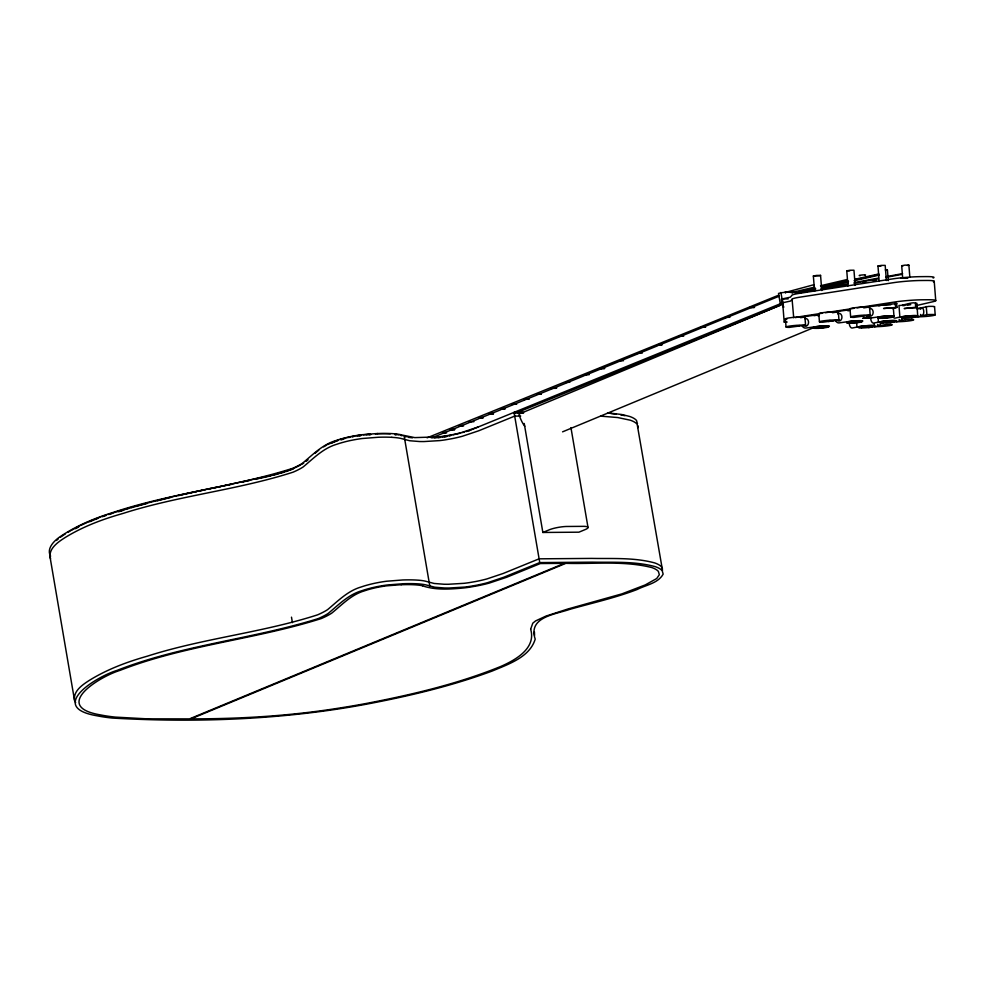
<?xml version="1.0" encoding="UTF-8"?>
<svg xmlns="http://www.w3.org/2000/svg" width="985" height="985" viewBox="0 0 985 985"><rect width="100%" height="100%" fill="white"/><g stroke="black" fill="none" stroke-linecap="round" stroke-linejoin="round"><path stroke-width="1.48" d="M785.636 292.951L785.07 292.052M50.555 558.729C47.6 549.199 57.906 542.144 64.801 537.748C82.765 526.606 102.723 519.169 122.99 513.444C178.704 495.59 237.607 490.037 293.185 472.135A83.245 16.031 -9.7 0 0 303.183 466.939C313.599 458.296 323.425 448.064 336.895 444.223A31.594 6.082 -9.7 0 1 341.512 442.757L344.935 441.822A29.365 5.651 -9.7 0 1 348.604 440.935A29.969 5.775 -9.7 0 1 356.348 439.409A28.848 5.553 -9.7 0 1 362.172 438.522L378.326 437.254A73.222 14.098 -9.7 0 1 391.821 437.315M534.559 635.399L534.424 631.853M468.207 431.061L780.292 303.774L778.532 293.444C781.844 292.25 790.869 291.659 792.482 292.927M892.903 316.444A5.479 2.721 88.3 0 0 895.008 318.155L899.871 317.035L898.96 305.461C903.59 305.941 915.878 300.006 916.592 304.5M917.712 315.853L916.863 303.232M814.57 291.154L813.364 276.022L816.59 275.418L820.567 275.394L821.761 290.526M820.567 275.394L819.779 275.677M847.962 285.97L846.768 270.838L849.993 270.247L853.958 270.21L855.165 285.342M879.174 281.131L877.98 265.999L881.206 265.408L885.183 265.371L886.377 280.503M888.273 280.651L887.436 270.05L885.306 269.964M902.642 277.844L901.694 265.741L904.919 265.137L908.884 265.113L909.845 277.216M908.859 265.199L907.407 265.507M56.514 540.433L58.3 538.844M314.892 453.383L318.82 450.145M306.089 461.411L308.096 459.773M60.38 537.219L65.33 533.895M323.634 446.833L326.527 445.146M805.828 291.646C804.203 292.754 812.945 289.147 814.89 289.947M791.841 292.373L799.475 292.841M68.137 532.208L70.132 531.063M71.129 530.496L74.257 528.785M799.327 292.902L815.642 289.27M896.769 303.515L865.532 307.086M75.353 528.206L79.822 525.904M75.389 528.711L78.64 527M327.611 444.58L337.129 440.517A30.313 5.836 -9.7 0 1 338.532 440.036M814.078 315.692L818.917 314.831M80.967 525.325L88.404 521.853M89.77 521.262L100.482 517.051M89.438 521.828L93.501 520.105M331.945 442.942L333.115 442.45M780.292 303.774L782.669 302.789M514.305 413.725L782.903 304.156M780.896 292.459L783.518 307.271M562.583 431.836L814.521 327.303M542.858 532.466L549.975 529.511A13.101 2.524 -9.7 0 1 566.116 526.482L584.142 526.347A13.101 2.524 -9.7 0 1 586.026 529.228L578.909 532.183L542.858 532.466L524.229 423.488M446.02 432.501L442.967 432.526L442.13 433.671L432.723 437.5M442.967 432.526L443.09 433.277L450.44 430.273L451.278 429.128L454.319 429.103M451.278 429.128L451.413 429.879L459.182 426.714L460.02 425.569L463.036 425.545M473.933 421.691L469.426 421.728L468.589 422.873L460.143 426.32L460.02 425.569M469.426 421.728L469.55 422.479L478.747 418.723L479.584 417.578L482.65 417.554M479.584 417.578L479.72 418.329L489.114 414.5L489.951 413.355L493.005 413.331M489.951 413.355L490.087 414.106L500.799 409.735L501.636 408.59L504.652 408.566M501.636 408.59L501.759 409.341L512.298 405.044L513.136 403.899L516.14 403.875M529.351 399.122L524.759 399.159L523.921 400.304L513.271 404.65L513.136 403.899M524.759 399.159L524.882 399.91L536.936 394.997L537.773 393.852L540.814 393.828M537.773 393.852L537.909 394.603L551.391 389.1L552.228 387.955L556.747 387.918M552.228 387.955L552.351 388.706L566.166 383.079L567.003 381.934L570.081 381.909M589.19 374.694L584.647 374.731L583.809 375.876L567.138 382.685L567.003 381.934M584.647 374.731L584.77 375.482L600.419 369.104L601.256 367.959L604.248 367.934M623.468 360.732L618.888 360.769L618.051 361.914L601.379 368.71L601.256 367.959M642.343 353.012L637.824 353.049L636.987 354.194L619.011 361.52L618.888 360.769M637.824 353.049L637.948 353.8L657.574 345.797L658.411 344.639L661.477 344.615M683.701 336.144L679.17 336.18L678.333 337.326L658.546 345.39L658.411 344.639M679.17 336.18L679.305 336.932L701.148 328.017L701.985 326.872L705.051 326.848M729.922 317.281L725.403 317.318L724.566 318.463L702.108 327.623L701.985 326.872M725.403 317.318L725.539 318.069L750.127 308.046L750.964 306.901L754.017 306.877M750.964 306.901L751.099 307.652L779.012 296.263M539.743 562.583L503.84 577.222L487.575 582.677A32.961 6.341 -9.7 0 1 482.207 584.019A33.822 6.513 -9.7 0 1 476.432 585.25L470.51 586.284A28.959 5.578 -9.7 0 1 464.711 587.072L449.086 588.02A70.157 13.507 -9.7 0 1 444.567 587.996L434.779 587.22L425.754 584.856A61.329 11.808 -9.7 0 0 418.132 583.871A72.533 13.962 -9.7 0 0 403.345 583.723L387.204 584.991A28.848 5.553 -9.7 0 0 381.38 585.866A29.969 5.775 -9.7 0 0 373.647 587.405A29.365 5.651 -9.7 0 0 369.978 588.291L366.543 589.227A31.594 6.082 -9.7 0 0 361.938 590.692C348.456 594.534 338.643 604.753 328.214 613.409A83.245 16.031 -9.7 0 1 318.217 618.605C252.222 639.203 181.954 644.953 117.203 670.329C95.693 676.867 46.701 707.427 97.429 715.873A204.695 39.412 -9.7 0 0 112.204 718.053C187.839 722.411 264.177 720.294 339.135 708.855A175.749 33.835 -9.7 0 0 366.198 704.238C408.984 696.112 451.561 686.114 492.451 670.945C508.211 664.259 529.745 657.266 535.2 639.154C527.825 617.029 554.814 614.554 569.822 609.346C592.33 602.98 615.268 597.895 637.147 589.498C645.852 584.979 658.066 583.379 663.164 574.132L662.203 570.721A120.502 23.197 -9.7 0 0 655.308 566.67C634.832 561.105 613.298 562.546 592.293 562.164L539.743 562.583L514.059 412.358L523.072 412.284M289.098 470.177L293.567 468.367A84.538 16.277 -9.7 0 0 300.868 464.809M290.021 470.19L293.444 468.811M427.084 437.833L778.716 295.168M334.284 441.969L335.491 441.489M94.597 519.661L97.884 518.369M478.168 426.998L461.891 432.452A32.961 6.341 -9.7 0 1 458.37 433.363A33.822 6.513 -9.7 0 1 450.748 435.025L444.826 436.06A28.959 5.578 -9.7 0 1 439.039 436.848L414.784 437.611L400.07 434.631M887.411 270.136L886.648 270.346M336.722 441.021L338.003 440.554M101.664 516.608L106.651 514.884M102.551 516.645L106.257 515.364M287.829 470.608L272.143 475.226M286.118 471.544L288.728 470.645M469.082 430.593L470.596 430.088M107.968 514.453L128.85 508.125M108.793 514.515L112.684 513.247M465.905 431.602L467.518 431.098M118.114 511.56L122.325 510.304M118.853 511.646L123.039 510.402M280.454 473.292L284.813 472M123.741 509.885L129.515 508.235M462.507 432.575L464.243 432.083M130.34 507.706L146.839 503.2M130.98 507.817L133.935 506.992M135.413 506.585L140.19 505.268M785.402 292.422L813.905 284.714M141.384 504.948L147.418 503.323M344.836 438.202L341.549 439.101A30.313 5.836 -9.7 0 0 339.997 439.569M343.777 438.768L345.378 438.35M148.07 502.879L170.503 497.228M272.648 475.373L278.989 473.723M157.206 500.786L159.668 500.158M160.912 499.838L170.947 497.388M825.824 327.192L827.856 326.712A8.459 0.726 -4.5 0 0 827.474 325.85A8.459 0.726 -4.5 0 0 817.464 326.441L805.619 328.079A5.479 4.125 -88.8 0 1 802.11 325.776M270.813 475.546L224.654 485.531M271.294 475.706L260.323 478.23M792.272 292.373L814.558 287.152M820.505 285.761L847.248 279.506M916.653 305.51L932.98 301.718A21.744 1.871 -4.5 0 0 927.759 299.748L922.526 299.785A21.744 1.871 -4.5 0 0 894.565 302.026L857.036 307.837M934.309 306.926A9.776 0.85 -4.5 0 0 928.547 306.409L916.764 308.687L919.042 308.613A9.776 0.85 -4.5 0 0 921.455 308.539M874.495 326.724L886.291 324.447A9.776 0.85 -4.5 0 1 891.056 325.272A9.776 0.85 -4.5 0 1 876.773 326.663L874.495 326.724L874.286 324.016M926.91 314.634L917.404 316.85L919.682 316.776A9.776 0.85 -4.5 0 0 933.952 315.385A9.776 0.85 -4.5 0 0 929.187 314.56L926.91 314.634L926.269 306.47M171.772 496.92L183.419 494.248M868.191 327.377A5.479 2.721 88.3 0 0 868.955 327.549L874.606 325.949A8.459 0.726 -4.5 0 0 870.309 325.481A8.459 0.726 -4.5 0 0 860.188 326.429L852.111 328.042A5.479 2.721 88.3 0 1 849.242 323.609M890.034 322.575A5.479 2.721 88.3 0 0 890.415 322.6L896.054 321.012A8.459 0.726 -4.5 0 0 891.757 320.531A8.459 0.726 -4.5 0 0 881.637 321.479L873.56 323.105A5.479 2.721 88.3 0 1 870.691 318.66M178.605 495.603L183.789 494.433M800.436 291.4L815.235 288.1M821.158 286.783L847.777 280.86M855.177 279.211L878.854 273.941M798.663 292.323L815.605 288.642M821.588 287.312L848.528 281.316M856.002 279.654L876.958 274.987M821.552 287.952L848.171 282.03M854.081 280.713L879.223 275.111M865.187 275.283C867.797 274.224 855.817 275.406 860.102 275.738M184.724 493.953L211.246 488.289M186.399 493.842L196.901 491.564M256.162 479.141L258.944 478.538M246.521 481.222L249.254 480.631M199.549 490.998L204.855 489.877M242.445 482.084L245.154 481.505M208.857 489.04L211.516 488.486M212.588 488.018L231.647 484.337M214.188 487.944L216.872 487.39M218.202 487.107L220.886 486.553M862.614 282.732L865.618 282.153M873.166 280.725L876.17 280.146M786.079 321.713L784.195 322.07L782.361 298.935L788.135 298.886M448.889 435.629L450.933 435.247M449 435.863L451.118 435.469M820.948 288.827L848.159 283.754M854.204 282.621L878.386 278.115M885.946 276.711L902.58 273.608M812.009 291.141L815.014 290.575M822.524 289.184L825.529 288.617M828.533 288.063L846.571 284.702M854.081 283.298L878.115 278.817M885.626 277.413L902.149 274.335M828.496 321.541L833.556 320.667M849.513 309.992L847.469 310.509L848.959 310.78M446.833 435.986L444.777 436.318A30.227 5.824 -9.7 0 1 440.714 436.897M446.858 436.232L444.727 436.589A31.508 6.07 -9.7 0 1 442.597 436.897M444.666 436.848L446.882 436.49M822.524 313.181L801.507 316.431A23.295 2.007 -4.5 0 0 795.437 317.638M825.529 312.713L854.044 308.305M834.307 311.925L849.944 309.696M800.559 317.699L804.917 317.022L805.57 325.173L789.293 327.389A9.776 0.85 -4.5 0 1 789.354 326.121A9.776 0.85 -4.5 0 1 803.846 325.136L805.57 325.173M832.497 312.738L838.321 311.839L838.961 320.002L822.697 322.218A9.776 0.85 -4.5 0 1 822.758 320.938A9.776 0.85 -4.5 0 1 837.238 319.965L838.961 320.002M863.722 307.899L869.533 307L870.186 315.163L853.909 317.379A9.776 0.85 -4.5 0 1 853.97 316.099A9.776 0.85 -4.5 0 1 868.45 315.126L870.186 315.163M824.334 327.426L818.375 328.337A5.479 4.125 -88.8 0 1 816.146 327.599M899.871 317.035L903.097 316.542A8.459 0.726 -4.5 0 1 913.218 315.594A8.459 0.726 -4.5 0 1 917.515 316.062L911.864 317.662A5.479 2.721 88.3 0 1 911.482 317.638M882.043 304.968L878.792 305.806M818.806 315.126L817.205 315.459L819.175 315.569M862.614 318.278L869.336 317.392M819.089 275.788L813.364 276.022M363.133 434.828L370.237 434.163M438.731 437.143L431.171 437.82M438.423 437.438L434.41 437.845M818.658 314.646L800.916 317.108L803.748 317.158M907.431 277.881L904.784 278.078L907.85 278.102M907.394 304.821L910.743 304.648M366.297 434.754L369.695 434.483M883.533 304.808L890.736 304.796M895.784 307.48L883.57 308.49A8.459 0.726 -4.5 0 1 892.878 308.736L897.163 307.32L895.796 307.369M909.918 304.353L902.383 305.449L904.193 305.682M895.661 303.503C896.953 305.276 893.395 299.305 895.907 307.295M917.17 307.086L904.181 308.576A8.459 0.726 -4.5 0 1 917.109 308.145M369.141 434.804L370.766 434.693M881.009 266.036L877.98 265.999M849.796 270.875L846.768 270.838M377.686 433.498L361.532 434.767A28.848 5.553 -9.7 0 0 355.696 435.653A29.969 5.775 -9.7 0 0 347.964 437.18A29.365 5.651 -9.7 0 0 344.294 438.066L340.859 439.002A31.594 6.082 -9.7 0 0 336.254 440.467C322.785 444.309 312.959 454.541 302.543 463.184A83.245 16.031 -9.7 0 1 292.545 468.38C233.186 487.206 170.306 493.091 111.133 513.099C92.861 518.836 75.008 526.47 59.174 537.342C53.609 541.331 46.295 548.953 50.617 556.217M375.334 433.88L376.972 433.819A71.917 13.852 -9.7 0 1 390.232 433.892M401.24 584.696L386.563 585.841A24.994 4.814 -9.7 0 0 381.515 586.604A26.078 5.024 -9.7 0 0 376.43 587.577A25.499 4.913 -9.7 0 0 371.604 588.71L368.599 589.523A27.74 5.344 -9.7 0 0 364.561 590.815C351.411 594.571 342.004 604.778 331.773 613.113A87.148 16.782 -9.7 0 1 321.295 618.555C255.361 639.524 184.983 644.978 120.182 670.317C99.103 676.707 51.097 706.688 100.79 714.962A200.817 38.661 -9.7 0 0 115.294 717.105L146.974 718.841L189.477 718.89L564.343 563.346L540.334 563.543L506.721 577.247L489.422 583.034A36.814 7.092 -9.7 0 1 485.494 584.056A37.713 7.264 -9.7 0 1 476.986 585.903L470.35 587.072A32.788 6.316 -9.7 0 1 463.787 587.959C450.022 589.227 435.653 590.323 422.356 585.767M806.001 292.262L799.143 292.311M901.115 278.176L905.387 278.09M902.826 278.164L900.635 278.189L902.272 278.127A9.247 0.8 -4.5 0 1 904.71 278.078L903.91 278.164M750.004 307.295L754.584 307.258M751.099 307.652L754.153 307.628M784.195 322.07L787.175 322.046M701.012 327.266L705.617 327.229M657.451 345.046L662.043 345.009M600.284 368.353L604.79 368.316M601.379 368.71L604.384 368.685M566.043 382.328L569.108 382.303M551.255 388.349L555.774 388.312M536.813 394.246L541.368 394.209M512.175 404.293L516.682 404.256M500.663 408.984L505.206 408.947M517.285 412.653L523.355 412.604M517.519 412.974L523.651 412.924M488.991 413.749L493.559 413.712M490.087 414.106L493.128 414.082M520.708 416.064L514.699 416.113L478.808 430.753L462.531 436.207A32.961 6.341 -9.7 0 1 457.175 437.562A33.822 6.513 -9.7 0 1 451.389 438.781L445.479 439.815A28.959 5.578 -9.7 0 1 439.679 440.603L424.055 441.551A70.157 13.507 -9.7 0 1 419.524 441.526L409.748 440.751L400.71 438.387A60.725 11.697 -9.7 0 0 394.332 437.5L391.808 437.328M478.624 417.972L483.229 417.935M459.047 425.963L463.59 425.926M450.317 429.522L454.873 429.485M451.413 429.879L454.442 429.854M443.533 432.908L446.587 432.883M915.915 303.257C915.114 301.915 915.521 308.687 916.222 307.123M903.011 265.851L901.694 265.741M904.476 278.176L906.2 278.189M869.533 307L867.81 306.963A9.776 0.85 -4.5 0 0 855.62 307.628A9.776 0.85 -4.5 0 0 850.387 309.044M838.321 311.839L836.597 311.802A9.776 0.85 -4.5 0 0 824.408 312.467A9.776 0.85 -4.5 0 0 819.163 313.883M804.917 317.022L803.194 316.985A9.776 0.85 -4.5 0 0 789.81 317.798A9.776 0.85 -4.5 0 0 786.88 319.189M906.36 278.213L907.222 278.262M600.727 416.15L617.706 417.541L630.277 420.201A120.502 23.197 -9.7 0 1 637.16 424.252L662.523 570.377M607.548 412.85L621.831 414.525L629.624 416.446A120.502 23.197 -9.7 0 1 636.519 420.496L637.48 423.907M412.53 437.845L407.999 437.303M610.786 413.515L616.007 414.106M620.722 414.833L624.884 415.707M406.14 436.921L404.478 436.478M400.612 435.345L402.163 435.789M75.648 702.674L74.503 700.163L49.89 556.119M662.449 568.591L661.551 566.966A120.502 23.197 -9.7 0 0 654.668 562.915C634.192 557.35 612.658 558.79 591.653 558.409L539.103 558.827L503.2 573.467L486.935 578.921A32.961 6.341 -9.7 0 1 481.566 580.263A33.822 6.513 -9.7 0 1 475.792 581.495L469.87 582.529A28.959 5.578 -9.7 0 1 464.07 583.317L448.446 584.265A70.157 13.507 -9.7 0 1 443.927 584.24L434.139 583.465L425.101 581.101A60.725 11.697 -9.7 0 0 418.736 580.214L416.199 580.042A73.222 14.098 -9.7 0 0 402.705 579.968L386.563 581.236A28.848 5.553 -9.7 0 0 380.739 582.11A29.969 5.775 -9.7 0 0 372.995 583.649A29.365 5.651 -9.7 0 0 369.338 584.536L365.903 585.472A31.594 6.082 -9.7 0 0 361.298 586.937C347.816 590.778 338.003 600.998 327.574 609.653A83.245 16.031 -9.7 0 1 317.576 614.849C261.998 632.739 203.107 638.292 147.393 656.158C127.114 661.883 107.156 669.308 89.192 680.463C82.481 684.797 73.247 690.965 74.503 700.163M782.964 304.562L783.617 307.234M780.526 305.141L518.972 414.094A28.208 21.141 67.5 0 0 524.759 426.296M570.943 427.625L588.02 527.529M404.109 435.727L429.78 585.952M291.486 617.164L292.422 622.655M934.223 281.378L935.75 300.659M934.556 306.68L935.208 314.831M896.658 303.417L896.966 307.271M893.37 308.502L893.986 316.222M878.078 317.638L878.423 321.972M856.63 322.575L856.975 326.921M850.006 308.834L850.658 316.998M818.794 313.673L819.434 321.836M792.088 299.243L793.701 317.699M785.39 318.857L786.042 327.008M638.058 425.889L638.12 427.662M401.129 584.745A64.013 12.325 -9.7 0 1 422.54 585.718M933.398 281.882A21.744 1.871 -4.5 0 0 926.232 280.466L921 280.503A21.744 1.871 -4.5 0 0 893.038 282.744L799.98 297.15A23.295 2.007 -4.5 0 0 792.112 299.391L790.536 301.065L781.708 302.961L781.413 299.108L790.229 297.211L791.805 295.537A23.295 2.007 -4.5 0 1 799.685 293.296L892.73 278.89A21.744 1.871 -4.5 0 1 920.692 276.65L925.937 276.6A21.744 1.871 -4.5 0 1 933.103 278.029M835.502 320.605A5.479 4.125 -88.8 0 0 839.011 322.908L850.855 321.258A8.459 0.726 -4.5 0 1 860.865 320.667A8.459 0.726 -4.5 0 1 861.247 321.529L851.779 323.166A5.479 4.125 -88.8 0 1 849.538 322.427M837.545 313.87A3.878 2.93 -88.8 0 1 841.953 317.133A3.878 2.93 -88.8 0 1 837.582 320.593M861.592 320.839A7.769 0.665 -4.5 0 1 861.456 321.369M860.41 321.602A7.769 0.665 -4.5 0 1 857.172 322.058M849.526 322.551A7.769 0.665 -4.5 0 1 848.344 321.701A7.769 0.665 -4.5 0 1 859.228 320.741M832.14 320.778A3.878 2.93 -88.8 0 1 829.924 320.445M869.472 308.625A3.878 2.93 -88.8 0 1 873.141 312.799A3.878 2.93 -88.8 0 1 868.795 315.754M892.804 316A7.769 0.665 -4.5 0 1 892.669 316.53M891.622 316.751A7.769 0.665 -4.5 0 1 890.157 316.998M882.462 317.675A7.769 0.665 -4.5 0 1 879.346 317.699M877.894 317.49A7.769 0.665 -4.5 0 1 881.87 316.517A7.769 0.665 -4.5 0 1 890.44 315.902M864.067 315.532A3.878 2.93 -88.8 0 1 861.136 315.594M866.726 315.766A5.479 4.125 -88.8 0 0 870.223 318.069L882.08 316.419A8.459 0.726 -4.5 0 1 892.09 315.828A8.459 0.726 -4.5 0 1 892.459 316.69L882.991 318.327A5.479 4.125 -88.8 0 1 880.762 317.589M920.396 308.958A3.878 1.921 88.3 0 1 923.117 308.871A3.878 1.921 88.3 0 1 923.277 314.363A3.878 1.921 88.3 0 1 920.556 314.449M904.378 317.453A7.769 0.665 -4.5 0 1 903.307 316.591A7.769 0.665 -4.5 0 1 914.203 315.643A7.769 0.665 -4.5 0 1 915.274 316.505M913.797 316.739A7.769 0.665 -4.5 0 1 912.011 316.961M902.272 317.552A3.878 1.921 88.3 0 1 899.108 319.386M881.538 322.378A7.769 0.665 -4.5 0 1 882.794 321.381A7.769 0.665 -4.5 0 1 893.247 320.581A7.769 0.665 -4.5 0 1 893.814 321.455M892.348 321.689A7.769 0.665 -4.5 0 1 890.563 321.91M816.405 326.651A7.769 0.665 -4.5 0 1 827.228 325.937A7.769 0.665 -4.5 0 1 825.553 327.008M819.791 327.586A7.769 0.665 -4.5 0 1 814.94 326.885M804.856 318.647A3.878 2.93 -88.8 0 1 808.537 322.821A3.878 2.93 -88.8 0 1 804.179 325.776M799.451 325.555A3.878 2.93 -88.8 0 1 796.52 325.616M880.812 322.489A3.878 1.921 88.3 0 1 877.647 324.336M863.266 318.217A8.459 0.726 -4.5 0 1 871.491 317.736M859.142 327.242A7.769 0.665 -4.5 0 1 863.648 326.023A7.769 0.665 -4.5 0 1 873.621 325.629A7.769 0.665 -4.5 0 1 869.102 326.848M377.575 433.548A67.903 13.076 -9.7 0 1 400.255 434.582M341.512 439.729A27.74 5.344 -9.7 0 1 342.928 439.298M359.217 435.85A24.994 4.814 -9.7 0 1 360.879 435.616M440.258 437.475A32.788 6.316 -9.7 0 1 438.103 437.734M460.709 433.055A34.241 6.587 -9.7 0 1 456.929 433.979A35.115 6.76 -9.7 0 1 452.965 434.841M394.997 434.299A59.432 11.438 -9.7 0 1 398.95 434.939M355.745 435.899A27.568 5.307 -9.7 0 1 361.31 435.05M350.155 436.958A28.676 5.516 -9.7 0 0 348.345 437.365A28.073 5.405 -9.7 0 0 346.572 437.771M352.002 436.589A28.676 5.516 -9.7 0 1 353.874 436.232M303.725 463.085A84.538 16.277 -9.7 0 1 301.878 464.231M394.997 434.742A57.573 11.081 -9.7 0 1 395.982 434.89M340.761 439.642A29.033 5.59 -9.7 0 1 342.238 439.199M348.727 437.537A26.792 5.159 -9.7 0 1 350.451 437.155M352.224 436.798A27.383 5.27 -9.7 0 1 353.997 436.454M357.58 435.85A26.287 5.06 -9.7 0 1 361.101 435.333M530.656 629.169C536.345 648.327 515.598 659.925 500.959 666.377C457.557 684.058 411.693 694.745 365.78 703.561A171.895 33.096 -9.7 0 1 339.308 708.067C290.279 715.91 240.599 718.902 190.967 718.878L565.846 563.334C594.374 564.134 623.739 560.539 651.738 567.532A116.575 22.446 -9.7 0 1 658.399 571.448L659.334 574.723L656.712 578.527L645.249 584.918L621.855 593.893L567.84 609.013L545.986 616.081L535.52 620.956L532.787 623.185L530.656 629.169M792.777 292.36L791.903 291.966L792.753 292.373M905.461 319.571L895.956 321.787L898.234 321.726A9.776 0.85 -4.5 0 0 912.504 320.334A9.776 0.85 -4.5 0 0 907.739 319.509L905.461 319.571M849.575 323.166A7.769 0.665 -4.5 0 0 862.072 321.763A7.769 0.665 -4.5 0 0 851.619 321.861A7.769 0.665 -4.5 0 0 849.575 323.166M880.787 318.327A7.769 0.665 -4.5 0 0 893.284 316.924A7.769 0.665 -4.5 0 0 882.843 317.022A7.769 0.665 -4.5 0 0 880.787 318.327M904.427 318.069A7.769 0.665 -4.5 0 0 916.973 316.677A7.769 0.665 -4.5 0 0 906.606 316.751A7.769 0.665 -4.5 0 0 904.427 318.069M882.966 323.018A7.769 0.665 -4.5 0 0 895.525 321.615A7.769 0.665 -4.5 0 0 885.158 321.689A7.769 0.665 -4.5 0 0 882.966 323.018M816.171 328.35A7.769 0.665 -4.5 0 0 828.68 326.946A7.769 0.665 -4.5 0 0 818.227 327.032A7.769 0.665 -4.5 0 0 816.171 328.35M861.518 327.956A7.769 0.665 -4.5 0 0 874.064 326.564A7.769 0.665 -4.5 0 0 863.697 326.638A7.769 0.665 -4.5 0 0 861.518 327.956"/></g></svg>
